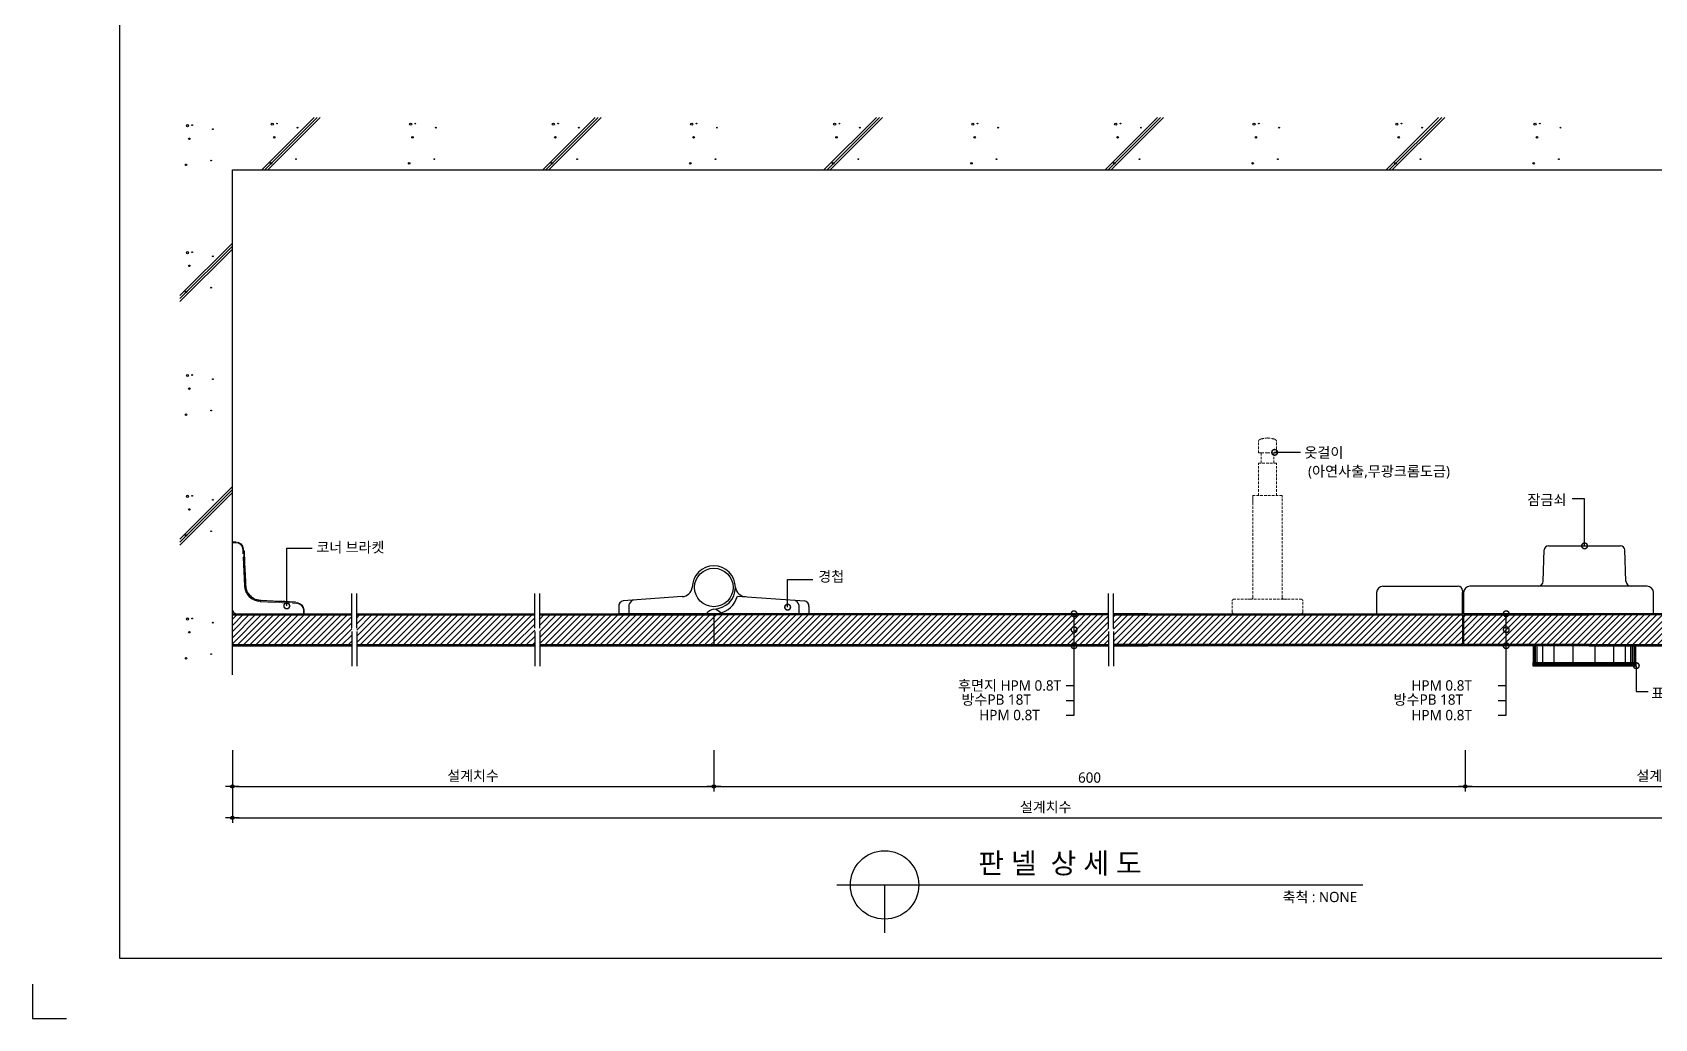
# Model space of a CAD drawing. Extents: x -256 to 8104, y -176 to 5714.
# Drawn here: x -256 to 4485, y -176 to 2705 of the extents above; entities that cross this region are included whole.
import ezdxf
from ezdxf.enums import TextEntityAlignment as Align

# ---------------------------------------------------------------- set-up
doc = ezdxf.new("R2010")
doc.units = 0
doc.header["$LTSCALE"] = 30
doc.linetypes.add('HIDDEN', pattern=[0.375, 0.25, -0.125])
doc.layers.get('0').update_dxf_attribs({"linetype": 'CONTINUOUS'})
doc.layers.get('DEFPOINTS').update_dxf_attribs({"linetype": 'CONTINUOUS'})
for name, color, linetype in [('02---제품선', 4, 'CONTINUOUS'), ('C', 2, 'CONTINUOUS'), ('DIM', 7, 'CONTINUOUS'), ('HID', 9, 'HIDDEN'), ('TIT', 3, 'CONTINUOUS'), ('경첩', 4, 'CONTINUOUS'), ('문자', 3, 'CONTINUOUS'), ('부자재', 4, 'CONTINUOUS'), ('잠금쇠(회전형)', 4, 'CONTINUOUS'), ('치수', 1, 'CONTINUOUS'), ('판넬', 2, 'CONTINUOUS'), ('해치', 8, 'CONTINUOUS')]:
    doc.layers.add(name, color=color, linetype=linetype)
doc.styles.add('돋움', font='malgun.ttf')
doc.dimstyles.new('10', dxfattribs={"dimscale": 10, "dimtxt": 3, "dimasz": 1, "dimexe": 1.5, "dimexo": 2, "dimgap": 1, "dimtad": 1, "dimdec": 0, "dimlunit": 6, "dimtxsty": '돋움', "dimblk": 'DIMDOT', "dimcen": -1, "dimdle": 1.5, "dimclrt": 3, "dimazin": 3, "dimtfac": 1, "dimtdec": 0, "dimtix": 1, "dimtmove": 2, "dimatfit": 3, "dimldrblk": 'DIMDOT', "dimarcsym": 0})
pattern_1 = [(45, (110148.375, 66.368), (-8.980256, 8.980256), [])]

# ---------------------------------------------------------------- blocks, each defined once
blk = doc.blocks.new('DIMDOT')
at = {"linetype": 'Continuous'}
blk.add_line((-2, 0), (2, 0), dxfattribs=at)
for radius in [0.5, 0.25]:
    blk.add_circle((0, 0), radius, dxfattribs=at)
blk = doc.blocks.new('*D334')
at = {"layer": 'DEFPOINTS', "color": 0}
for p in [(118801.8, 841.9), (120208.9, 841.9), (120208.9, 716.2)]:
    blk.add_point(p, dxfattribs=at)
at = {"layer": 'DIM', "color": 0, "lineweight": -2, "ltscale": 10}
for p, q in [((118801.8, 821.9), (118801.8, 701.2)), ((120208.9, 821.9), (120208.9, 701.2)), ((118811.8, 716.2), (120198.9, 716.2))]:
    blk.add_line(p, q, dxfattribs=at)
at = {"layer": 'DIM', "color": 0, "lineweight": -2, "xscale": 10, "yscale": 10, "zscale": 10, "rotation": 180}
blk.add_blockref('DIMDOT', (118801.8, 716.2), dxfattribs=at)
at = {"layer": 'DIM', "color": 0, "lineweight": -2, "xscale": 10, "yscale": 10, "zscale": 10}
blk.add_blockref('DIMDOT', (120208.9, 716.2), dxfattribs=at)
at = {"layer": 'DIM', "color": 3, "insert": (119505.3, 745.8), "char_height": 30, "attachment_point": 5, "style": '돋움'}
blk.add_mtext('설계치수', dxfattribs=at)
blk = doc.blocks.new('*D335')
at = {"layer": 'DEFPOINTS', "color": 0}
for p in [(118801.8, 841.9), (123555.7, 841.9), (123555.7, 624.7)]:
    blk.add_point(p, dxfattribs=at)
at = {"layer": 'DIM', "color": 0, "lineweight": -2, "ltscale": 10}
for p, q in [((118801.8, 821.9), (118801.8, 609.7)), ((123555.7, 821.9), (123555.7, 609.7)), ((118811.8, 624.7), (123545.7, 624.7))]:
    blk.add_line(p, q, dxfattribs=at)
at = {"layer": 'DIM', "color": 0, "lineweight": -2, "xscale": 10, "yscale": 10, "zscale": 10, "rotation": 180}
blk.add_blockref('DIMDOT', (118801.8, 624.7), dxfattribs=at)
at = {"layer": 'DIM', "color": 0, "lineweight": -2, "xscale": 10, "yscale": 10, "zscale": 10}
blk.add_blockref('DIMDOT', (123555.7, 624.7), dxfattribs=at)
at = {"layer": 'DIM', "color": 3, "insert": (121178.7, 654.4), "char_height": 30, "attachment_point": 5, "style": '돋움'}
blk.add_mtext('설계치수', dxfattribs=at)
blk = doc.blocks.new('_DOTSMALL')
at = {"color": 0, "linetype": 'ByBlock', "const_width": 0.5}
blk.add_lwpolyline([(-0.0625, 0, 1), (0.0625, 0, 1)], format="xyb", close=True, dxfattribs=at)
blk = doc.blocks.new('A$C63EC304E')
at = {"layer": '치수', "color": 1, "xscale": 2.5, "yscale": 2.5, "zscale": 2.5, "rotation": 234.3098741996962}
blk.add_blockref('_DOTSMALL', (0.31, 0.31), dxfattribs=at)
blk = doc.blocks.new('A$C2BC9653E')
at = {"layer": '치수', "xscale": 0.3333333333333333, "yscale": 0.3333333333333333, "zscale": 0.3333333333333333}
blk.add_blockref('A$C63EC304E', (0, 0), dxfattribs=at)
blk = doc.blocks.new('A$C7FC71301')
at = {"layer": '치수', "rotation": 180}
blk.add_blockref('A$C2BC9653E', (0.21, 0.21), dxfattribs=at)
blk = doc.blocks.new('A$C4A20372B')
at = {"layer": '치수'}
blk.add_blockref('A$C7FC71301', (0, 0), dxfattribs=at)
blk = doc.blocks.new('A$C566469F5')
at = {"layer": '치수'}
blk.add_blockref('A$C4A20372B', (0, 0), dxfattribs=at)
blk = doc.blocks.new('A$C7E317CD4')
at = {"layer": '해치', "xscale": 2, "yscale": 2, "zscale": 2}
blk.add_blockref('A$C566469F5', (0, 0), dxfattribs=at)
blk = doc.blocks.new('A$C601D7F27')
at = {"layer": '치수'}
blk.add_blockref('A$C7E317CD4', (0, 0), dxfattribs=at)
blk = doc.blocks.new('A$C38802C08')
at = {"layer": '치수'}
blk.add_blockref('A$C601D7F27', (0, 0), dxfattribs=at)
blk = doc.blocks.new('*D336')
at = {"layer": 'DEFPOINTS', "color": 0}
for p in [(122404.8, 841.9), (123555.7, 841.9), (123555.7, 716.2)]:
    blk.add_point(p, dxfattribs=at)
at = {"layer": 'DIM', "color": 0, "lineweight": -2, "ltscale": 10}
for p, q in [((122404.8, 821.9), (122404.8, 701.2)), ((123555.7, 821.9), (123555.7, 701.2)), ((122414.8, 716.2), (123545.7, 716.2))]:
    blk.add_line(p, q, dxfattribs=at)
at = {"layer": 'DIM', "color": 0, "lineweight": -2, "xscale": 10, "yscale": 10, "zscale": 10, "rotation": 180}
blk.add_blockref('DIMDOT', (122404.8, 716.2), dxfattribs=at)
at = {"layer": 'DIM', "color": 0, "lineweight": -2, "xscale": 10, "yscale": 10, "zscale": 10}
blk.add_blockref('DIMDOT', (123555.7, 716.2), dxfattribs=at)
at = {"layer": 'DIM', "color": 3, "insert": (122980.3, 745.8), "char_height": 30, "attachment_point": 5, "style": '돋움'}
blk.add_mtext('설계치수', dxfattribs=at)
blk = doc.blocks.new('*D337')
at = {"layer": 'DEFPOINTS', "color": 0}
for p in [(120208.9, 841.9), (122404.8, 841.9), (122404.8, 716.2)]:
    blk.add_point(p, dxfattribs=at)
at = {"layer": 'DIM', "color": 0, "lineweight": -2, "ltscale": 10}
for p, q in [((120208.9, 821.9), (120208.9, 701.2)), ((122404.8, 821.9), (122404.8, 701.2)), ((120218.9, 716.2), (122394.8, 716.2))]:
    blk.add_line(p, q, dxfattribs=at)
at = {"layer": 'DIM', "color": 0, "lineweight": -2, "xscale": 10, "yscale": 10, "zscale": 10, "rotation": 180}
blk.add_blockref('DIMDOT', (120208.9, 716.2), dxfattribs=at)
at = {"layer": 'DIM', "color": 0, "lineweight": -2, "xscale": 10, "yscale": 10, "zscale": 10}
blk.add_blockref('DIMDOT', (122404.8, 716.2), dxfattribs=at)
at = {"layer": 'DIM', "color": 3, "insert": (121306.9, 741.7), "char_height": 30, "attachment_point": 5, "style": '돋움'}
blk.add_mtext('600', dxfattribs=at)
blk = doc.blocks.new('A$C06B31977')
for p, q in [((1.26, 11.06), (1.26, 21.17)), ((1.26, 10.11), (1.26, 0))]:
    blk.add_line(p, q)
blk = doc.blocks.new('BASIC_12', base_point=(118473.5, 213.7))
at = {"layer": '해치', "transparency": 33554687}
h = blk.add_hatch(dxfattribs=at)
h.set_pattern_fill('ANSI31', color=256, scale=4, style=0)
h.set_pattern_definition(pattern_1)
h.paths.add_polyline_path([(119150.8, 1168.9), (119150.8, 1178.4), (119150.8, 1217.2), (118801.8, 1217.2), (118801.8, 1130.5), (119150.8, 1130.5)])
h.paths.add_polyline_path([(119165.4, 1168.9), (119165.4, 1178.4), (119165.4, 1217.2), (119685.9, 1217.2), (119685.9, 1168.9), (119685.9, 1130.5), (119165.4, 1130.5)])
at = {"layer": '해치'}
h = blk.add_hatch(dxfattribs=at)
h.set_pattern_fill('ANSI31', color=256, scale=4)
h.set_pattern_definition(pattern_1)
h.paths.add_polyline_path([(120208.9, 1130.5), (120208.9, 1217.2), (119700.5, 1217.2), (119700.5, 1130.5)])
at = {"layer": '해치', "transparency": 33554687}
h = blk.add_hatch(dxfattribs=at)
h.set_pattern_fill('ANSI31', color=256, scale=4)
h.set_pattern_definition(pattern_1)
h.paths.add_polyline_path([(120208.9, 1217.2), (120208.9, 1130.5), (121261.8, 1130.5), (121261.8, 1171.8, -0.610943), (121260.1, 1175.1, -0.241509), (121261.8, 1175.9), (121261.8, 1217.2)])
h = blk.add_hatch(dxfattribs=at)
h.set_pattern_fill('ANSI31', color=256, scale=4)
h.set_pattern_definition(pattern_1)
h.paths.add_polyline_path([(121362.6, 1217.2), (121261.8, 1217.2), (121261.8, 1175.9, -0.610943), (121263.5, 1172.6, -0.241509), (121261.8, 1171.8), (121261.8, 1130.5), (121362.6, 1130.5)])
h = blk.add_hatch(dxfattribs=at)
h.set_pattern_fill('ANSI31', color=256, scale=4)
h.set_pattern_definition(pattern_1)
h.paths.add_polyline_path([(122396.8, 1130.5), (122396.8, 1217.2), (121476.8, 1217.2), (121377.2, 1217.2), (121377.2, 1178.4), (121377.2, 1168.9), (121377.2, 1130.5), (121476.8, 1130.5)])
h = blk.add_hatch(dxfattribs=at)
h.set_pattern_fill('ANSI31', color=256, scale=4, style=0)
h.set_pattern_definition(pattern_1)
h.paths.add_polyline_path([(123171.8, 1168.9), (123171.8, 1178.4), (123171.8, 1217.2), (123555.7, 1217.2), (123555.7, 1130.5), (123171.8, 1130.5)])
edge = h.paths.add_edge_path()
edge.add_line((123157.2, 1168.9), (123157.2, 1178.4))
edge.add_line((123157.2, 1178.4), (123157.2, 1217.2))
edge.add_line((123157.2, 1217.2), (122524.7, 1217.2))
edge.add_line((122524.7, 1217.2), (122524.7, 1175.9))
edge.add_arc((122524.7, 1173.8), 2.08, -35.6901, 90, ccw=False)
edge.add_arc((122524.7, 1173.8), 2.08, 270, 324.3099, ccw=False)
edge.add_line((122524.7, 1171.8), (122524.7, 1130.5))
edge.add_line((122524.7, 1130.5), (123157.2, 1130.5))
edge.add_line((123157.2, 1130.5), (123157.2, 1168.9))
h.paths.add_polyline_path([(122399.8, 1217.2), (122399.8, 1130.5), (122524.7, 1130.5), (122524.7, 1171.8, -0.610943), (122523, 1175.1, -0.241509), (122524.7, 1175.9), (122524.7, 1217.2)])
h.paths.add_polyline_path([(123973.4, 1217.2), (123555.7, 1217.2), (123555.7, 1130.5), (123973.4, 1130.5)])
for p, q in [((118801.8, 2517.5), (123973.4, 2517.5)), ((118801.8, 1042.5), (118801.8, 2517.5))]:
    blk.add_line(p, q)
at = {"color": 2}
for p, q in [((120208.9, 1220.5), (120208.9, 1127.2)), ((122396.8, 1217.2), (122396.8, 1130.5)), ((122399.8, 1217.2), (122399.8, 1130.5)), ((118217.6, 138), (118217.6, 38)), ((118217.6, 38), (118317.6, 38))]:
    blk.add_line(p, q, dxfattribs=at)
for points in [[(118472.8, 5752.1), (125725.1, 5752.1), (125725.1, 213.8), (118472.8, 213.8)], [(118472.8, 5752.1), (125725.1, 5752.1), (125725.1, 213.8), (118472.8, 213.8)], [(118472.8, 5752.1), (126454.7, 5752.1), (126454.7, 213.8), (118472.8, 213.8)]]:
    blk.add_lwpolyline(points, close=True, dxfattribs=at)
at = {"layer": '02---제품선'}
for p, q in [((122632.5, 1315.6), (122635.7, 1407)), ((122648.1, 1419), (122858.7, 1419)), ((122874.3, 1315.6), (122871.1, 1407)), ((122145.6, 1282.5), (122145.6, 1220.5)), ((122164.2, 1301.2), (122384.4, 1301.2)), ((122396.8, 1288.7), (122396.8, 1220.5)), ((122396.8, 1220.5), (122396.8, 1282.5)), ((122399.8, 1282.5), (122399.8, 1220.5)), ((122604.5, 1301.2), (122418.4, 1301.2)), ((122617.5, 1301.2), (122604.5, 1301.2)), ((122889.3, 1301.2), (122617.5, 1301.2)), ((122936.4, 1301.2), (122889.3, 1301.2)), ((122955, 1220.5), (122955, 1282.5)), ((122145.6, 1220.5), (122396.8, 1220.5)), ((122955, 1220.5), (122399.8, 1220.5))]:
    blk.add_line(p, q, dxfattribs=at)
for centre, radius, start, end in [((122648.1, 1406.6), 12.4, 90, 178), ((122858.7, 1406.6), 12.4, 2, 90), ((122164.2, 1282.5), 18.6, 90, 180), ((122384.4, 1288.7), 12.4, 0, 90), ((122418.4, 1282.5), 18.6, 90, 180), ((122617.5, 1316.2), 15, 270, 358), ((122889.3, 1316.2), 15, 182, 270), ((122936.4, 1282.5), 18.6, 0, 90)]:
    blk.add_arc(centre, radius, start, end, dxfattribs=at)
at = {"layer": 'C'}
for p, q in [((118801.8, 1217.2), (119150.8, 1217.2)), ((119165.4, 1217.2), (119685.9, 1217.2)), ((119700.5, 1217.2), (120208.9, 1217.2)), ((121362.6, 1217.2), (120208.9, 1217.2)), ((121377.2, 1217.2), (122396.8, 1217.2)), ((121476.8, 1217.2), (121377.2, 1217.2)), ((122399.8, 1217.2), (122766.9, 1217.2)), ((123157.2, 1217.2), (122766.9, 1217.2)), ((118801.8, 1130.5), (119150.8, 1130.5)), ((119165.4, 1130.5), (119685.9, 1130.5)), ((119700.5, 1130.5), (120225.1, 1130.5)), ((120208.9, 1130.5), (121362.6, 1130.5)), ((122396.8, 1130.5), (121377.2, 1130.5)), ((121377.2, 1130.5), (121476.8, 1130.5)), ((122766.9, 1130.5), (122399.8, 1130.5)), ((122766.9, 1130.5), (123157.2, 1130.5))]:
    blk.add_line(p, q, dxfattribs=at)
at = {"layer": 'HID', "lineweight": 15}
for p, q in [((121800.9, 1690.6), (121800.9, 1726.2)), ((121852.9, 1690.6), (121852.9, 1726.2)), ((121800.9, 1690.6), (121808.8, 1690.6)), ((121800.9, 1565.8), (121800.9, 1660.8)), ((121852.9, 1660.8), (121800.9, 1660.8)), ((121808.8, 1690.6), (121826.9, 1690.6)), ((121808.8, 1690.6), (121808.8, 1660.8)), ((121845, 1690.6), (121826.9, 1690.6)), ((121852.9, 1690.6), (121845, 1690.6)), ((121845, 1690.6), (121845, 1660.8)), ((121852.9, 1565.8), (121852.9, 1660.8)), ((121869.6, 1565.8), (121784.2, 1565.8)), ((121784.2, 1542.1), (121784.2, 1565.8)), ((121784.2, 1268.2), (121784.2, 1565.8)), ((121869.6, 1268.2), (121869.6, 1565.8)), ((121723.7, 1225.5), (121723.7, 1258.2)), ((121779.2, 1263.2), (121728.7, 1263.2)), ((121884.6, 1263.2), (121769.2, 1263.2)), ((121874.6, 1263.2), (121925.1, 1263.2)), ((121930.1, 1225.5), (121930.1, 1258.2)), ((121925.1, 1220.5), (121728.7, 1220.5)), ((122478.5, 1220.5), (122510.1, 1220.5)), ((122510.1, 1220.5), (122700.1, 1220.5))]:
    blk.add_line(p, q, dxfattribs=at)
for centre, radius, start, end in [((121809.6, 1721), 10.2, 101.3021, 148.9655), ((121831.9, 1648.8), 85.6, 93.3455, 106.4545), ((121821.9, 1648.8), 85.6, 73.5455, 86.6545), ((121844.2, 1721), 10.2, 31.0345, 78.6979), ((121728.7, 1258.2), 5, 90, 180), ((121779.2, 1268.2), 5, 270, 0), ((121874.6, 1268.2), 5, 180, 270), ((121925.1, 1258.2), 5, 0, 90), ((121728.7, 1225.5), 5, 180, 270), ((121925.1, 1225.5), 5, 270, 0)]:
    blk.add_arc(centre, radius, start, end, dxfattribs=at)
at = {"layer": 'TIT', "color": 7}
for p, q in [((120567.9, 428.3), (122105.7, 428.3)), ((120707.9, 428.3), (120707.9, 288.3))]:
    blk.add_line(p, q, dxfattribs=at)
blk.add_circle((120707.9, 428.3), 100, dxfattribs=at)
at = {"layer": '경첩', "color": 4, "linetype": 'Continuous', "lineweight": 15}
for p, q in [((118801.8, 1430.5), (118812.4, 1430.5)), ((118801.8, 1428.2), (118801.8, 1430.5)), ((118801.8, 1408.1), (118801.8, 1428.2)), ((118812.4, 1428.2), (118801.8, 1428.2)), ((118812.4, 1428.2), (118812.4, 1430.5)), ((118801.8, 1404.8), (118801.8, 1407.2)), ((118801.8, 1404.8), (118801.8, 1234.5)), ((118832.6, 1396), (118832, 1409.5)), ((118837, 1302.4), (118833.1, 1386.2)), ((118834.3, 1409.6), (118835.4, 1386.3)), ((118836.1, 1405), (118834.6, 1403.5)), ((118837.1, 1399.4), (118834.9, 1397.2)), ((118835.4, 1386.3), (118839.4, 1302.5)), ((118837.1, 1399.4), (118838.3, 1374.2)), ((118838.3, 1374.2), (118836.1, 1372)), ((118838.6, 1367.9), (118836.4, 1365.7)), ((118838.8, 1364.8), (118836.5, 1362.5)), ((118839.1, 1358.5), (118836.8, 1356.2)), ((118839.2, 1355.3), (118837, 1353.1)), ((118840.5, 1328.5), (118838.3, 1326.3)), ((118840.5, 1328.4), (118838.3, 1326.2)), ((118838.8, 1364.8), (118839.1, 1358.5)), ((118839.2, 1355.3), (118840.5, 1328.5)), ((118840.5, 1328.4), (118840.7, 1324.5)), ((118840.7, 1324.5), (118838.4, 1322.3)), ((118840.8, 1322.3), (118838.5, 1320)), ((118841.2, 1313.7), (118838.9, 1311.5)), ((118841.2, 1312.8), (118839, 1310.5)), ((118841.4, 1309.6), (118839.1, 1307.4)), ((118841.4, 1308.7), (118839.2, 1306.4)), ((118841.9, 1300.2), (118839.8, 1298.1)), ((118842.2, 1298.1), (118840.1, 1296.1)), ((118840.8, 1322.3), (118841.2, 1313.7)), ((118840.9, 1292.7), (118842.9, 1294.6)), ((118842.8, 1294.6), (118840.9, 1292.7)), ((118841.2, 1313.7), (118841.2, 1312.8)), ((118841.2, 1312.8), (118841.4, 1309.6)), ((118841.4, 1309.6), (118841.4, 1308.7)), ((118841.4, 1308.7), (118841.7, 1302.6)), ((118844.3, 1289.7), (118842.5, 1287.9)), ((118845.8, 1286), (118844.1, 1284.2)), ((118846.9, 1283.8), (118845.2, 1282.1)), ((118849.4, 1279.7), (118847.7, 1278)), ((118850.8, 1277.8), (118849.1, 1276.1)), ((118860.9, 1268.1), (118859.3, 1266.5)), ((118863, 1266.8), (118861.3, 1265.1)), ((118867.3, 1264.5), (118865.5, 1262.8)), ((118869.6, 1263.5), (118867.8, 1261.8)), ((118874.5, 1261.9), (118872.6, 1260)), ((118967.4, 1251.8), (118883.7, 1255.8)), ((118883.8, 1258.1), (118967.5, 1254.2)), ((118883.9, 1260.4), (118886.1, 1260.3)), ((118883.9, 1260.4), (118939.7, 1257.8)), ((118886.1, 1260.3), (118883.9, 1258.1)), ((118939.7, 1257.8), (118937.5, 1255.6)), ((118946, 1257.5), (118943.8, 1255.3)), ((118949.2, 1257.4), (118946.9, 1255.1)), ((118955.5, 1257.1), (118953.2, 1254.8)), ((118955.5, 1257.1), (118985.5, 1255.7)), ((118967.5, 1254.2), (118990.9, 1253.1)), ((118990.8, 1250.7), (118977.3, 1251.4)), ((118986.3, 1254.9), (118984.8, 1253.4)), ((118986.3, 1254.9), (118985.5, 1255.7)), ((118815.8, 1220.5), (118986.1, 1220.5)), ((118988.4, 1220.5), (118986.1, 1220.5)), ((119009.4, 1220.5), (118989.4, 1220.5)), ((119009.4, 1220.5), (119009.4, 1231.2)), ((119009.4, 1231.2), (119011.8, 1231.2)), ((119011.8, 1220.5), (119009.4, 1220.5)), ((119011.8, 1231.2), (119011.8, 1220.5))]:
    blk.add_line(p, q, dxfattribs=at)
at = {"layer": '경첩', "color": 4, "linetype": 'Continuous', "lineweight": 15, "flags": 128}
for points in [[(118832, 1409.5), (118832.4, 1409.5), (118832.9, 1409.5), (118833.3, 1409.6), (118833.6, 1409.6), (118833.9, 1409.6), (118834.1, 1409.6), (118834.3, 1409.6), (118834.3, 1409.6)], [(118835.4, 1386.3), (118835.4, 1386.3), (118835.2, 1386.3), (118835, 1386.3), (118834.7, 1386.2), (118834.4, 1386.2), (118834, 1386.2), (118833.5, 1386.2), (118833.1, 1386.2)], [(118836.9, 1404.2), (118836.7, 1404.4), (118836.6, 1404.5), (118836.4, 1404.7), (118836.3, 1404.8), (118836.2, 1404.9), (118836.2, 1404.9), (118836.1, 1405), (118836.1, 1405)], [(118836.9, 1404.2), (118837, 1403.2), (118837, 1402), (118837.1, 1400.8), (118837.1, 1399.4)], [(118838.3, 1374.2), (118838.4, 1373), (118838.4, 1371.8), (118838.5, 1370.7), (118838.5, 1369.8), (118838.6, 1369), (118838.6, 1368.4), (118838.6, 1368), (118838.6, 1367.9)], [(118840.5, 1328.5), (118840.5, 1328.5), (118840.5, 1328.4)], [(118839.4, 1302.5), (118839.3, 1302.5), (118839.2, 1302.5), (118839, 1302.5), (118838.7, 1302.5), (118838.3, 1302.5), (118837.9, 1302.5), (118837.5, 1302.4), (118837, 1302.4)], [(118840.7, 1324.5), (118840.7, 1323.8), (118840.7, 1323.1), (118840.8, 1322.3)], [(118841.9, 1300.2), (118842.1, 1298.6), (118842.2, 1298.1)], [(118842.8, 1294.6), (118842.8, 1294.6), (118842.8, 1294.6)], [(118883.8, 1258.1), (118883.8, 1258.1), (118883.8, 1257.9), (118883.8, 1257.7), (118883.8, 1257.4), (118883.7, 1257.1), (118883.7, 1256.7), (118883.7, 1256.2), (118883.7, 1255.8)], [(118939.7, 1257.8), (118940.8, 1257.8), (118941.9, 1257.7), (118942.9, 1257.7), (118943.8, 1257.6), (118944.5, 1257.6), (118945.2, 1257.6), (118945.6, 1257.5), (118945.9, 1257.5), (118946, 1257.5)], [(118949.2, 1257.4), (118949.3, 1257.4), (118949.6, 1257.3), (118950.2, 1257.3), (118951, 1257.3), (118952, 1257.2), (118953.1, 1257.2), (118954.2, 1257.1), (118955.5, 1257.1)], [(118967.5, 1254.2), (118967.5, 1254.1), (118967.5, 1254), (118967.5, 1253.8), (118967.5, 1253.5), (118967.5, 1253.1), (118967.5, 1252.7), (118967.4, 1252.3), (118967.4, 1251.8)], [(118990.8, 1250.7), (118990.8, 1251.2), (118990.8, 1251.6), (118990.8, 1252), (118990.8, 1252.4), (118990.9, 1252.7), (118990.9, 1252.9), (118990.9, 1253), (118990.9, 1253.1)]]:
    blk.add_lwpolyline(points, dxfattribs=at)
at = {"layer": '경첩', "color": 4, "linetype": 'Continuous', "lineweight": 15}
for centre, radius, start, end in [((118812.4, 1408.6), 21.9, 2.6983, 90), ((118812.4, 1408.6), 19.6, 2.6983, 90), ((118886, 1304.7), 49, 182.6983, 267.3017), ((118886, 1304.7), 46.7, 182.6983, 267.3017), ((118886, 1304.7), 44.3, 182.6983, 185.9088), ((118886, 1304.7), 44.3, 188.6056, 193.1623), ((118886, 1304.7), 44.3, 193.2431, 199.766), ((118886, 1304.7), 44.3, 199.766, 204.9948), ((118886, 1304.7), 44.3, 208.1736, 214.3849), ((118815.8, 1234.5), 14, 180, 270), ((118886, 1304.7), 44.3, 214.3855, 217.4388), ((118886, 1304.7), 44.3, 217.4392, 235.6151), ((118886, 1304.7), 44.3, 235.6142, 238.7009), ((118886, 1304.7), 44.3, 238.7002, 245.0052), ((118886, 1304.7), 44.3, 248.2494, 255.0002), ((118886, 1304.7), 44.3, 255, 267.3017), ((118989.8, 1231.2), 19.6, 0, 87.3017), ((118989.8, 1231.2), 21.9, 0, 87.3017)]:
    blk.add_arc(centre, radius, start, end, dxfattribs=at)
at = {"layer": '부자재'}
for p, q in [((119930.8, 1242.6), (119930.8, 1220.5)), ((120116.7, 1270.6), (119943.8, 1258.5)), ((119960.8, 1246.7), (119960.8, 1220.5)), ((120277.7, 1272.5), (120473.6, 1258.6)), ((120456.9, 1246.7), (120456.9, 1220.5)), ((120486.9, 1242.6), (120486.9, 1220.5)), ((120208.9, 1220.5), (119930.8, 1220.5)), ((120223.1, 1220.5), (120486.9, 1220.5))]:
    blk.add_line(p, q, dxfattribs=at)
at = {"layer": '부자재', "color": 1}
blk.add_circle((120208.9, 1297.5), 56.2, dxfattribs=at)
at = {"layer": '부자재'}
for centre, radius, start, end in [((120208.9, 1297.5), 63, 270, 180), ((120115.1, 1301.6), 31, 272.9231, 352.4724), ((120302.6, 1301.6), 31, 187.5276, 267.0769), ((119947.6, 1242.1), 16.8, 101.7765, 181.6712), ((119981.3, 1241), 21.2, 113.4077, 164.5497), ((120217.5, 1195.9), 39.5, 102.5267, 141.5475), ((120200.3, 1195.9), 39.5, 43.1003, 77.4733), ((120211.1, 1289.1), 68.6, 280.084, 345.9792), ((120436.5, 1241), 21.2, 15.4503, 67.3004), ((120470.2, 1242.1), 16.8, 358.3288, 78.2235)]:
    blk.add_arc(centre, radius, start, end, dxfattribs=at)
at = {"layer": '잠금쇠(회전형)', "linetype": 'Continuous', "lineweight": 15}
for p, q in [((122603.2, 1126.5), (122903.6, 1126.5)), ((122603.2, 1126.5), (122603.2, 1078.2)), ((122604.1, 1126.5), (122604.1, 1078.2)), ((122903.6, 1126.5), (122903.6, 1078.2)), ((122602.2, 1078.2), (122904.6, 1078.2)), ((122602.2, 1068.9), (122602.2, 1078.2)), ((122602.2, 1069.2), (122904.6, 1069.2)), ((122904.6, 1068.9), (122904.6, 1078.2))]:
    blk.add_line(p, q, dxfattribs=at)
at = {"layer": '치수'}
for p, q in [((121923.8, 1692.1), (121847.8, 1692.1)), ((122753.4, 1556.2), (122716.8, 1556.2)), ((122753.4, 1419), (122753.4, 1556.2)), ((118961.2, 1412.2), (119035.4, 1412.2)), ((118961.2, 1243.8), (118961.2, 1412.2)), ((120424.5, 1239.8), (120424.5, 1320.7)), ((120424.5, 1320.7), (120498.7, 1320.7)), ((121261.8, 924), (121261.8, 1220.5)), ((122524.7, 924), (122524.7, 1220.5)), ((122904.6, 1068.9), (122904.6, 993.1)), ((121238.1, 1010.7), (121261.8, 1010.7)), ((122500.9, 1010.7), (122524.7, 1010.7)), ((121238.1, 967.2), (121261.8, 967.2)), ((122500.9, 967.2), (122524.7, 967.2)), ((122904.6, 993.1), (122938.9, 993.1)), ((121238.1, 924), (121261.8, 924)), ((122500.9, 924), (122524.7, 924))]:
    blk.add_line(p, q, dxfattribs=at)
at = {"layer": '판넬', "color": 1}
for p, q in [((118801.8, 1220.5), (119150.8, 1220.5)), ((119165.4, 1220.5), (119685.9, 1220.5)), ((119700.5, 1220.5), (120188.5, 1220.5)), ((121362.6, 1220.5), (120208.9, 1220.5)), ((121377.2, 1220.5), (122394.8, 1220.5)), ((121476.8, 1220.5), (121377.2, 1220.5)), ((122404.8, 1220.5), (122766.9, 1220.5)), ((123157.2, 1220.5), (122766.9, 1220.5)), ((118801.8, 1127.2), (119150.8, 1127.2)), ((119165.4, 1127.2), (119685.9, 1127.2)), ((119700.5, 1127.2), (120228.5, 1127.2)), ((120208.9, 1127.2), (121362.6, 1127.2)), ((122399.8, 1127.2), (121377.2, 1127.2)), ((121377.2, 1127.2), (121476.8, 1127.2)), ((122766.9, 1127.2), (122399.8, 1127.2)), ((122766.9, 1127.2), (123157.2, 1127.2))]:
    blk.add_line(p, q, dxfattribs=at)
at = {"layer": '해치'}
for p, q in [((118887.7, 2517.5), (119040.8, 2670.7)), ((118905.3, 2517.5), (119058.5, 2670.7)), ((119709.3, 2517.5), (119862.4, 2670.7)), ((119726.9, 2517.5), (119880, 2670.7)), ((120530.8, 2517.5), (120684, 2670.7)), ((120548.5, 2517.5), (120701.6, 2670.7)), ((121352.4, 2517.5), (121505.5, 2670.7)), ((121370.1, 2517.5), (121523.2, 2670.7)), ((122174, 2517.5), (122327.1, 2670.7)), ((122191.6, 2517.5), (122344.8, 2670.7)), ((118648.6, 2150.7), (118801.8, 2303.8)), ((118648.6, 2133), (118801.8, 2286.1)), ((118648.6, 1439), (118801.8, 1592.1)), ((118648.6, 1421.4), (118801.8, 1574.5)), ((122606, 1126.5), (122606, 1078.2)), ((122608.9, 1126.5), (122608.9, 1078.2)), ((122614.1, 1126.5), (122614.1, 1078.2)), ((122630.4, 1126.5), (122630.4, 1078.2)), ((122663.7, 1126.5), (122663.7, 1078.2)), ((122719.3, 1126.5), (122719.3, 1078.2)), ((122783, 1126.5), (122783, 1078.2)), ((122838.5, 1126.5), (122838.5, 1078.2)), ((122871.8, 1126.5), (122871.8, 1078.2)), ((122888.1, 1126.5), (122888.1, 1078.2)), ((122892.7, 1126.5), (122892.7, 1078.2)), ((122897.9, 1126.5), (122897.9, 1078.2)), ((122900.8, 1126.5), (122900.8, 1078.2)), ((122902.7, 1126.5), (122902.7, 1078.2)), ((122602.2, 1075.1), (122904.6, 1075.1)), ((122602.2, 1073.5), (122904.6, 1073.5)), ((122602.2, 1072), (122904.6, 1072)), ((122602.2, 1071.1), (122904.6, 1071.1)), ((122602.2, 1070.1), (122904.6, 1070.1)), ((122602.2, 1068.9), (122904.6, 1068.9))]:
    blk.add_line(p, q, dxfattribs=at)
at = {"layer": '해치', "color": 2}
for p, q in [((118896.5, 2517.5), (119049.6, 2670.7)), ((119718.1, 2517.5), (119871.2, 2670.7)), ((120539.7, 2517.5), (120692.8, 2670.7)), ((121361.2, 2517.5), (121514.4, 2670.7)), ((122182.8, 2517.5), (122335.9, 2670.7)), ((118648.6, 2141.8), (118801.8, 2295)), ((118648.6, 1430.2), (118801.8, 1583.3))]:
    blk.add_line(p, q, dxfattribs=at)
at = {"layer": '해치'}
for centre, radius in [((118670.8, 2646.7), 3.36), ((118676.4, 2608.4), 2.24), ((118684.7, 2648.3), 1.12), ((118744.7, 2636.4), 1.12), ((118918.6, 2651.1), 3.36), ((118924.2, 2612.8), 2.24), ((118932.5, 2652.7), 1.12), ((118992.5, 2640.7), 1.12), ((119322.6, 2651.1), 3.36), ((119328.2, 2612.8), 2.24), ((119336.5, 2652.7), 1.12), ((119396.5, 2640.7), 1.12), ((119740.2, 2651.1), 3.36), ((119745.8, 2612.8), 2.24), ((119754.1, 2652.7), 1.12), ((119814.1, 2640.7), 1.12), ((120144.2, 2651.1), 3.36), ((120149.8, 2612.8), 2.24), ((120158.1, 2652.7), 1.12), ((120218.1, 2640.7), 1.12), ((120561.8, 2651.1), 3.36), ((120567.4, 2612.8), 2.24), ((120575.7, 2652.7), 1.12), ((120635.7, 2640.7), 1.12), ((120965.8, 2651.1), 3.36), ((120971.4, 2612.8), 2.24), ((120979.7, 2652.7), 1.12), ((121039.7, 2640.7), 1.12), ((121383.3, 2651.1), 3.36), ((121388.9, 2612.8), 2.24), ((121397.2, 2652.7), 1.12), ((121457.2, 2640.7), 1.12), ((121787.4, 2651.1), 3.36), ((121793, 2612.8), 2.24), ((121801.3, 2652.7), 1.12), ((121861.3, 2640.7), 1.12), ((122204.9, 2651.1), 3.36), ((122210.5, 2612.8), 2.24), ((122218.8, 2652.7), 1.12), ((122278.8, 2640.7), 1.12), ((122608.9, 2651.1), 3.36), ((122614.5, 2612.8), 2.24), ((122622.8, 2652.7), 1.12), ((122682.8, 2640.7), 1.12), ((118666.7, 2532.3), 2.24), ((118740.2, 2544.6), 1.12), ((118914.6, 2536.7), 2.24), ((118988, 2549), 1.12), ((119318.6, 2536.7), 2.24), ((119392, 2549), 1.12), ((119736.2, 2536.7), 2.24), ((119809.6, 2549), 1.12), ((120140.2, 2536.7), 2.24), ((120213.6, 2549), 1.12), ((120557.7, 2536.7), 2.24), ((120631.2, 2549), 1.12), ((120961.8, 2536.7), 2.24), ((121035.2, 2549), 1.12), ((121379.3, 2536.7), 2.24), ((121452.8, 2549), 1.12), ((121783.3, 2536.7), 2.24), ((121856.8, 2549), 1.12), ((122200.9, 2536.7), 2.24), ((122274.3, 2549), 1.12), ((122604.9, 2536.7), 2.24), ((122678.3, 2549), 1.12), ((118670.8, 2275.4), 3.36), ((118684.7, 2277), 1.12), ((118676.4, 2237.1), 2.24), ((118744.7, 2265), 1.12), ((118666.7, 2161), 2.24), ((118740.2, 2173.3), 1.12), ((118670.8, 1916.7), 3.36), ((118684.7, 1918.3), 1.12), ((118744.7, 1906.3), 1.12), ((118676.4, 1878.4), 2.24), ((118666.7, 1802.3), 2.24), ((118740.2, 1814.6), 1.12), ((118670.8, 1563.7), 3.36), ((118684.7, 1565.3), 1.12), ((118676.4, 1525.4), 2.24), ((118744.7, 1553.4), 1.12), ((118666.7, 1449.3), 2.24), ((118740.2, 1461.6), 1.12), ((118670.8, 1205), 3.36), ((118684.7, 1206.6), 1.12), ((118744.7, 1194.7), 1.12), ((118676.4, 1166.7), 2.24), ((118666.7, 1090.6), 2.24), ((118740.2, 1102.9), 1.12)]:
    blk.add_circle(centre, radius, dxfattribs=at)
at = {"xscale": 10, "yscale": 10, "zscale": 10}
for p in [(119138.3, 1067.8), (119152.9, 1067.8), (119673.3, 1067.8), (119688, 1067.8), (121350, 1067.8), (121364.7, 1067.8)]:
    blk.add_blockref('A$C06B31977', p, dxfattribs=at)
at = {"layer": '치수', "xscale": 20, "yscale": 20, "zscale": 20}
for p in [(118956.6, 1239.3), (120420.3, 1235.6)]:
    blk.add_blockref('A$C38802C08', p, dxfattribs=at)
at = {"layer": '해치', "yscale": 20, "zscale": 20}
for p, xscale in [((121852, 1687.9), -20), ((122749.2, 1414.8), 20), ((122900.4, 1064.7), 20)]:
    blk.add_blockref('A$C38802C08', p, dxfattribs=dict(at, xscale=xscale))
at = {"layer": '해치', "xscale": 20, "yscale": 20, "zscale": 20, "rotation": 90}
for p in [(121265.8, 1216.3), (122528.7, 1216.3), (121266, 1169.7), (122528.9, 1169.7), (121265.8, 1123), (122528.7, 1123)]:
    blk.add_blockref('A$C38802C08', p, dxfattribs=at)
at = {"layer": 'TIT', "style": '돋움'}
blk.add_text('판 넬  상 세 도', height=60, dxfattribs=at).set_placement((121459.7, 461.9), align=Align.RIGHT)
blk.add_text('축척 : NONE', height=30, dxfattribs=at).set_placement((121871.1, 378.1))
at = {"layer": '문자', "style": '돋움'}
for s, height, p in [('옷걸이', 30.34, (121991.6, 1692)), ('(아연사출,무광크롬도금)', 30.337, (122152.8, 1635.6)), ('잠금쇠', 30.34, (122643.6, 1553.9)), ('후면지 HPM 0.8T', 30.337, (121073, 1011.5)), ('HPM 0.8T', 30.34, (122335.9, 1011.2)), ('표시창', 30.34, (123005.8, 989.2)), ('방수PB 18T', 30.34, (121033.9, 970.3)), ('방수PB 18T', 30.34, (122296.8, 970.3)), ('HPM 0.8T', 30.34, (121073, 924.7)), ('HPM 0.8T', 30.34, (122335.9, 924.4))]:
    blk.add_text(s, height=height, dxfattribs=at).set_placement(p, align=Align.MIDDLE)
for s, p in [('코너 브라켓', (119047.6, 1399.9)), ('경첩', (120514.3, 1314.4))]:
    blk.add_text(s, height=30, dxfattribs=at).set_placement(p)
at = {"layer": 'DIM', "ltscale": 10}
for base, p1, p2, text, picture, middle in [((120208.9, 716.2), (118801.8, 841.9), (120208.9, 841.9), '설계치수', '*D334', (119505.3, 745.8)), ((123555.7, 624.7), (118801.8, 841.9), (123555.7, 841.9), '설계치수', '*D335', (121178.7, 654.4)), ((122404.8, 716.2), (120208.9, 841.9), (122404.8, 841.9), '600', '*D337', (121306.9, 741.7)), ((123555.7, 716.2), (122404.8, 841.9), (123555.7, 841.9), '설계치수', '*D336', (122980.3, 745.8))]:
    dim = blk.add_linear_dim(base=base, p1=p1, p2=p2, text=text, dimstyle='10', override={"dimtxsty": '돋움'}, dxfattribs=at)
    dim.commit()
    dim.dimension.update_dxf_attribs({"geometry": picture, "text_midpoint": middle})

msp = doc.modelspace()

# ---------------------------------------------------------------- block references
msp.add_blockref('BASIC_12', (0, 0))

doc.saveas('drawing.dxf')
